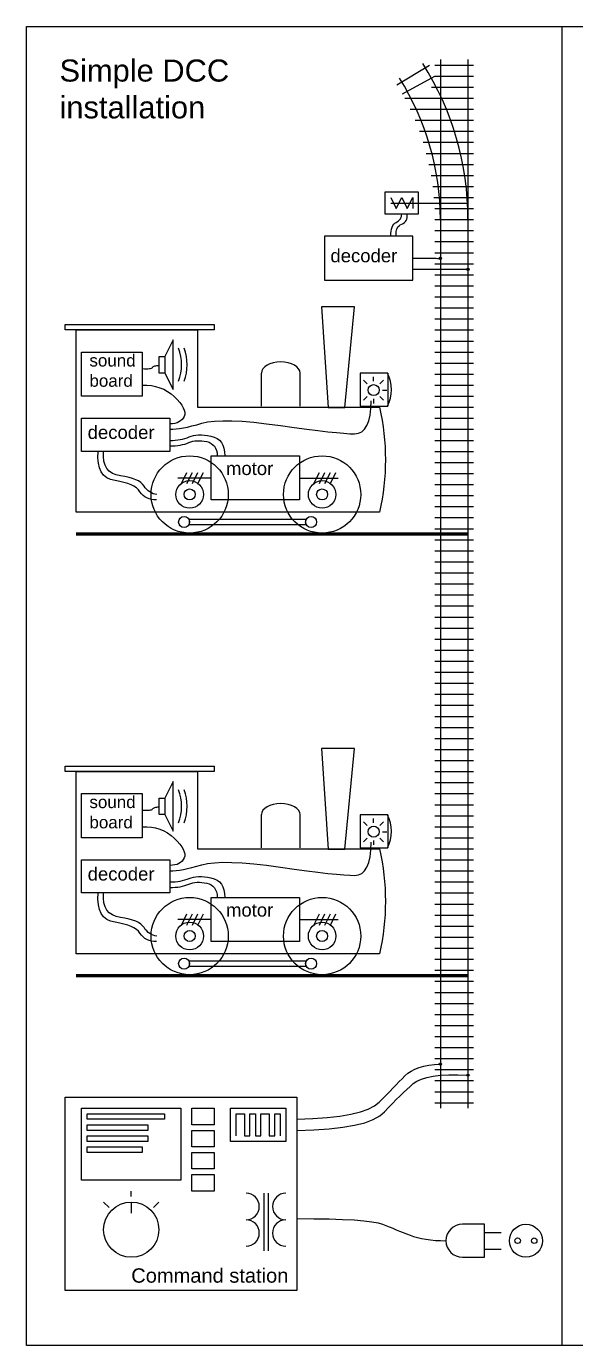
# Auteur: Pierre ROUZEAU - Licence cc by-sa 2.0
# Model space of a CAD drawing. Extents: x 1325 to 4135, y -1780 to 732.
# Drawn here: x 1325 to 1822, y -1780 to -585 of the extents above; entities that cross this region are included whole.
import ezdxf

# ---------------------------------------------------------------- set-up
doc = ezdxf.new("R2010")
doc.units = 0
doc.layers.get('0').update_dxf_attribs({"linetype": 'CONTINUOUS'})
doc.layers.add('CABLES', color=6, linetype='CONTINUOUS')
doc.layers.add('LAMPES', color=1, linetype='CONTINUOUS')
doc.styles.get("Standard").update_dxf_attribs({"font": 'ARIAL.TTF'})

# ---------------------------------------------------------------- blocks, each defined once
blk = doc.blocks.new('A$C2519691F')
for p, q in [((9.1, 20), (9.1, 24)), ((3.4, 17.7), (0, 21.1)), ((14.8, 17.7), (18.2, 21.1)), ((17.1, 12), (21.1, 12)), ((3.4, 6.3), (0, 2.9)), ((9.1, 4), (9.1, 0)), ((14.8, 6.3), (18.2, 2.9))]:
    blk.add_line(p, q)
blk.add_circle((9.1, 12), 5)

msp = doc.modelspace()

# ---------------------------------------------------------------- linework, layer by layer
for p, q in [((1810, -585), (1810, -1780)), ((1660.7, -637.8), (1690, -620)), ((1695, -620), (1730, -620)), ((1700, -615), (1700, -1565)), ((1725, -615), (1725, -1565)), ((1665.6, -646.2), (1695, -630)), ((1695, -630), (1730, -630)), ((1692, -640), (1730, -640)), ((1667.7, -650), (1730, -650)), ((1672.7, -660), (1730, -660)), ((1677.1, -670), (1730, -670)), ((1681, -680), (1730, -680)), ((1684.3, -690), (1730, -690)), ((1687.2, -700), (1730, -700)), ((1689.6, -710), (1730, -710)), ((1691.6, -720), (1730, -720)), ((1693.1, -730), (1730, -730)), ((1694.1, -740), (1730, -740)), ((1655, -745), (1725, -745)), ((1695, -750), (1730, -750)), ((1695, -760), (1730, -760)), ((1695, -770), (1730, -770)), ((1695, -780), (1730, -780)), ((1695, -790), (1730, -790)), ((1695, -800), (1730, -800)), ((1695, -810), (1730, -810)), ((1695, -820), (1730, -820)), ((1695, -830), (1730, -830)), ((1695, -840), (1730, -840)), ((1695, -850), (1730, -850)), ((1695, -860), (1730, -860)), ((1695, -870), (1730, -870)), ((1695, -880), (1730, -880)), ((1695, -890), (1730, -890)), ((1537.9, -929), (1537.9, -899)), ((1572.9, -929), (1572.9, -899)), ((1652.3, -899.1), (1652.3, -929.1)), ((1695, -900), (1730, -900)), ((1695, -910), (1730, -910)), ((1695, -920), (1730, -920)), ((1695, -930), (1730, -930)), ((1695, -940), (1730, -940)), ((1695, -950), (1730, -950)), ((1695, -960), (1730, -960)), ((1695, -970), (1730, -970)), ((1465.4, -999), (1470.4, -989)), ((1470.4, -999), (1475.4, -989)), ((1475.4, -999), (1480.4, -989)), ((1480.4, -999), (1485.4, -989)), ((1585.4, -999), (1590.4, -989)), ((1590.4, -999), (1595.4, -989)), ((1595.4, -999), (1600.4, -989)), ((1600.4, -999), (1605.4, -989)), ((1695, -980), (1730, -980)), ((1695, -990), (1730, -990)), ((1492.3, -994.1), (1462.3, -994.1)), ((1572.3, -994.1), (1607.3, -994.1)), ((1695, -1000), (1730, -1000)), ((1695, -1010), (1730, -1010)), ((1695, -1020), (1730, -1020)), ((1695, -1030), (1730, -1030)), ((1695, -1040), (1730, -1040)), ((1695, -1050), (1730, -1050)), ((1695, -1060), (1730, -1060)), ((1695, -1070), (1730, -1070)), ((1695, -1080), (1730, -1080)), ((1695, -1090), (1730, -1090)), ((1695, -1100), (1730, -1100)), ((1695, -1110), (1730, -1110)), ((1695, -1120), (1730, -1120)), ((1695, -1130), (1730, -1130)), ((1695, -1140), (1730, -1140)), ((1695, -1150), (1730, -1150)), ((1695, -1160), (1730, -1160)), ((1695, -1170), (1730, -1170)), ((1695, -1180), (1730, -1180)), ((1695, -1190), (1730, -1190)), ((1695, -1200), (1730, -1200)), ((1695, -1210), (1730, -1210)), ((1695, -1220), (1730, -1220)), ((1695, -1230), (1730, -1230)), ((1695, -1240), (1730, -1240)), ((1695, -1250), (1730, -1250)), ((1695, -1260), (1730, -1260)), ((1695, -1270), (1730, -1270)), ((1695, -1280), (1730, -1280)), ((1695, -1290), (1730, -1290)), ((1537.9, -1329), (1537.9, -1299)), ((1572.9, -1329), (1572.9, -1299)), ((1652.3, -1299.1), (1652.3, -1329.1)), ((1695, -1300), (1730, -1300)), ((1695, -1310), (1730, -1310)), ((1695, -1320), (1730, -1320)), ((1695, -1330), (1730, -1330)), ((1695, -1340), (1730, -1340)), ((1695, -1350), (1730, -1350)), ((1695, -1360), (1730, -1360)), ((1695, -1370), (1730, -1370)), ((1695, -1380), (1730, -1380)), ((1492.3, -1394.1), (1462.3, -1394.1)), ((1465.4, -1399), (1470.4, -1389)), ((1470.4, -1399), (1475.4, -1389)), ((1475.4, -1399), (1480.4, -1389)), ((1480.4, -1399), (1485.4, -1389)), ((1572.3, -1394.1), (1607.3, -1394.1)), ((1585.4, -1399), (1590.4, -1389)), ((1590.4, -1399), (1595.4, -1389)), ((1595.4, -1399), (1600.4, -1389)), ((1600.4, -1399), (1605.4, -1389)), ((1695, -1390), (1730, -1390)), ((1695, -1400), (1730, -1400)), ((1695, -1410), (1730, -1410)), ((1695, -1420), (1730, -1420)), ((1695, -1430), (1730, -1430)), ((1695, -1440), (1730, -1440)), ((1695, -1450), (1730, -1450)), ((1695, -1460), (1730, -1460)), ((1695, -1470), (1730, -1470)), ((1695, -1480), (1730, -1480)), ((1695, -1490), (1730, -1490)), ((1695, -1500), (1730, -1500)), ((1695, -1510), (1730, -1510)), ((1695, -1520), (1730, -1520)), ((1695, -1530), (1730, -1530)), ((1695, -1540), (1730, -1540)), ((1695, -1550), (1730, -1550)), ((1695, -1560), (1730, -1560)), ((1420, -1645), (1420, -1640)), ((1540, -1642), (1540, -1694)), ((1544, -1642), (1544, -1694)), ((1400, -1655), (1395, -1650)), ((1420, -1650), (1420, -1660)), ((1440, -1655), (1445, -1650)), ((1740, -1677.5), (1755, -1677.5)), ((1740, -1692.5), (1755, -1692.5))]:
    msp.add_line(p, q)
at = {"linetype": 'CONTINUOUS'}
for p, q in [((1725, -1044), (1370, -1044)), ((1725, -1045), (1370, -1045)), ((1725, -1046), (1370, -1046)), ((1725, -1444), (1370, -1444)), ((1725, -1445), (1370, -1445)), ((1725, -1446), (1370, -1446))]:
    msp.add_line(p, q, dxfattribs=at)
for points in [[(1325, -585), (2635, -585), (2635, -1780), (1325, -1780)], [(1650, -735), (1680, -735), (1680, -755), (1650, -755)], [(1595, -815), (1675, -815), (1675, -775), (1595, -775)], [(1622.3, -839.1), (1592.3, -839.1), (1598.3, -930.2), (1613.5, -930.2)], [(1360, -855), (1495, -855), (1495, -860), (1360, -860)], [(1360, -855), (1495, -855), (1495, -860), (1360, -860)], [(1360, -855), (1495, -855), (1495, -860), (1360, -860)], [(1360, -855), (1495, -855), (1495, -860), (1360, -860)], [(1360, -855), (1495, -855), (1495, -860), (1360, -860)], [(1360, -855), (1495, -855), (1495, -860), (1360, -860)], [(1360, -855), (1495, -855), (1495, -860), (1360, -860)], [(1375, -880), (1430, -880), (1430, -920), (1375, -920)], [(1445.4, -884), (1450.4, -884), (1450.4, -899), (1445.4, -899)], [(1375, -940), (1455, -940), (1455, -970), (1375, -970)], [(1492.3, -974), (1572.3, -974), (1572.3, -1014), (1492.3, -1014)], [(1577.9, -1036.5), (1472.9, -1036.5), (1472.9, -1031.5), (1577.9, -1031.5)], [(1622.3, -1239.1), (1592.3, -1239.1), (1598.3, -1330.2), (1613.5, -1330.2)], [(1360, -1255), (1495, -1255), (1495, -1260), (1360, -1260)], [(1360, -1255), (1495, -1255), (1495, -1260), (1360, -1260)], [(1360, -1255), (1495, -1255), (1495, -1260), (1360, -1260)], [(1360, -1255), (1495, -1255), (1495, -1260), (1360, -1260)], [(1360, -1255), (1495, -1255), (1495, -1260), (1360, -1260)], [(1360, -1255), (1495, -1255), (1495, -1260), (1360, -1260)], [(1375, -1280), (1430, -1280), (1430, -1320), (1375, -1320)], [(1445.4, -1284), (1450.4, -1284), (1450.4, -1299), (1445.4, -1299)], [(1375, -1340), (1455, -1340), (1455, -1370), (1375, -1370)], [(1492.3, -1374), (1572.3, -1374), (1572.3, -1414), (1492.3, -1414)], [(1577.9, -1436.5), (1472.9, -1436.5), (1472.9, -1431.5), (1577.9, -1431.5)], [(1360, -1555), (1570, -1555), (1570, -1730), (1360, -1730)], [(1375, -1565), (1465, -1565), (1465, -1630), (1375, -1630)], [(1475, -1565), (1495, -1565), (1495, -1580), (1475, -1580)], [(1510, -1565), (1560, -1565), (1560, -1595), (1510, -1595)], [(1380, -1570), (1450, -1570), (1450, -1575), (1380, -1575)], [(1380, -1580), (1435, -1580), (1435, -1585), (1380, -1585)], [(1475, -1585), (1495, -1585), (1495, -1600), (1475, -1600)], [(1380, -1590), (1435, -1590), (1435, -1595), (1380, -1595)], [(1380, -1600), (1430, -1600), (1430, -1605), (1380, -1605)], [(1475, -1605), (1495, -1605), (1495, -1620), (1475, -1620)], [(1475, -1625), (1495, -1625), (1495, -1640), (1475, -1640)]]:
    msp.add_lwpolyline(points, close=True)
for points in [[(1655, -740), (1660, -750), (1665, -740), (1670, -750), (1675, -740), (1675, -750)], [(1645, -1025), (1370, -1025), (1370, -860), (1480, -860), (1480, -930), (1645, -930)], [(1450.4, -899), (1457.9, -914), (1457.9, -869), (1450.4, -884)], [(1652.3, -899.1), (1627.3, -899.1), (1627.3, -929.1), (1652.3, -929.1)], [(1645, -1425), (1370, -1425), (1370, -1260), (1480, -1260), (1480, -1330), (1645, -1330)], [(1450.4, -1299), (1457.9, -1314), (1457.9, -1269), (1450.4, -1284)], [(1652.3, -1299.1), (1627.3, -1299.1), (1627.3, -1329.1), (1652.3, -1329.1)], [(1515, -1590), (1515, -1590), (1515, -1590), (1515, -1590), (1515, -1590), (1515, -1570), (1522.5, -1570), (1522.5, -1590), (1527.5, -1590), (1527.5, -1570), (1527.5, -1570), (1532.5, -1570), (1532.5, -1590), (1537.5, -1590), (1537.5, -1570), (1545, -1570), (1545, -1590), (1550, -1590), (1550, -1570), (1555, -1570), (1555, -1590)], [(1720, -1700), (1740, -1700), (1740, -1670), (1720, -1670)]]:
    msp.add_lwpolyline(points)
for centre, radius in [((1472.9, -1009), 35), ((1592.9, -1009), 35), ((1472.9, -1009), 12.5), ((1592.9, -1009), 12.5), ((1472.9, -1009), 5), ((1472.9, -1009), 5), ((1592.9, -1009), 5), ((1467.9, -1034), 5), ((1582.9, -1034), 5), ((1582.9, -1034), 5), ((1472.9, -1409), 35), ((1592.9, -1409), 35), ((1472.9, -1409), 12.5), ((1592.9, -1409), 12.5), ((1472.9, -1409), 5), ((1472.9, -1409), 5), ((1592.9, -1409), 5), ((1467.9, -1434), 5), ((1582.9, -1434), 5), ((1582.9, -1434), 5), ((1420, -1675), 25), ((1777.5, -1685), 15), ((1770, -1685), 2.5), ((1785, -1685), 2.5)]:
    msp.add_circle(centre, radius)
for centre, radius, start, end in [((1460, -760), 265, 0, 32.2288), ((1460, -760), 240, 0, 32.2288), ((1621.5, -914.1), 34.2, 333.9925, 26.0075), ((1441.1, -977.5), 209.4, 346.8887, 13.1113), ((1621.5, -1314.1), 34.2, 333.9925, 26.0075), ((1441.1, -1377.5), 209.4, 346.8887, 13.1113), ((1524, -1654), 12, 270, 90), ((1560, -1654), 12, 90, 270), ((1524, -1678), 12, 270, 90), ((1560, -1678), 12, 90, 270), ((1720, -1685), 15, 90, 270)]:
    msp.add_arc(centre, radius, start, end)
for centre in [(1555.4, -899), (1555.4, -1299)]:
    msp.add_ellipse(centre, major_axis=(-17.5, 0), ratio=0.571429, start_param=3.141593, end_param=6.283185)
at = {"layer": 'CABLES'}
for points in [[(1655, -775), (1655.1, -772.6), (1655.3, -770.5), (1655.7, -768.6), (1656.2, -766.9), (1657, -765.4), (1657.8, -764.2), (1658.8, -763.2), (1660, -762.5), (1661.2, -761.8), (1662.2, -761.1), (1663, -760.3), (1663.8, -759.4), (1664.3, -758.4), (1664.7, -757.3), (1664.9, -756.2), (1665, -755)], [(1660, -775), (1659.9, -772.9), (1660.1, -771.1), (1660.4, -769.4), (1660.9, -768), (1661.6, -766.7), (1662.6, -765.6), (1663.7, -764.8), (1665, -764.1), (1666.3, -763.5), (1667.4, -762.7), (1668.3, -761.8), (1669, -760.7), (1669.6, -759.5), (1669.9, -758.2), (1670, -756.7), (1670, -755)], [(1430, -895), (1431.9, -895.1), (1433.6, -895.1), (1435.1, -895.1), (1436.4, -895), (1437.4, -894.8), (1438.2, -894.6), (1438.8, -894.3), (1439.2, -893.9), (1439.6, -893.5), (1440, -893.2), (1440.6, -892.9), (1441.3, -892.6), (1442.2, -892.4), (1443.1, -892.3), (1444.2, -892.1), (1445.4, -892.1)], [(1430, -910), (1434.2, -910), (1438.3, -910.4), (1442.1, -911.1), (1445.8, -912.3), (1449.4, -913.7), (1452.8, -915.6), (1456, -917.8), (1459, -920.4), (1461.7, -923.1), (1464, -925.7), (1465.8, -928.1), (1467.1, -930.4), (1468, -932.6), (1468.4, -934.6), (1468.4, -936.5), (1467.9, -938.3), (1467.1, -939.8), (1466, -941.2), (1464.7, -942.4), (1463.2, -943.3), (1461.5, -944.1), (1459.6, -944.6), (1457.4, -944.9), (1455, -945)], [(1455, -950), (1457.6, -949.9), (1460.6, -949.7), (1463.8, -949.2), (1467.2, -948.6), (1471, -947.9), (1475, -946.9), (1479.4, -945.8), (1483.9, -944.5), (1489.2, -943.3), (1495.5, -942.6), (1502.8, -942.2), (1511.2, -942.3), (1520.6, -942.7), (1531.1, -943.6), (1542.6, -944.9), (1555.1, -946.5), (1567.6, -948.3), (1578.9, -949.8), (1589, -951.1), (1598, -952.2), (1605.8, -953), (1612.5, -953.6), (1617.9, -954), (1622.3, -954.1), (1625.8, -953.6), (1628.8, -952.2), (1631.4, -949.9), (1633.5, -946.6), (1635.2, -942.4), (1636.3, -937.2), (1637, -931.1), (1637.3, -924.1)], [(1430, -1295), (1431.9, -1295.1), (1433.6, -1295.1), (1435.1, -1295.1), (1436.4, -1295), (1437.4, -1294.8), (1438.2, -1294.6), (1438.8, -1294.3), (1439.2, -1293.9), (1439.6, -1293.5), (1440, -1293.2), (1440.6, -1292.9), (1441.3, -1292.6), (1442.2, -1292.4), (1443.1, -1292.3), (1444.2, -1292.1), (1445.4, -1292.1)], [(1430, -1310), (1434.2, -1310), (1438.3, -1310.4), (1442.1, -1311.1), (1445.8, -1312.3), (1449.4, -1313.7), (1452.8, -1315.6), (1456, -1317.8), (1459, -1320.4), (1461.7, -1323.1), (1464, -1325.7), (1465.8, -1328.1), (1467.1, -1330.4), (1468, -1332.6), (1468.4, -1334.6), (1468.4, -1336.5), (1467.9, -1338.3), (1467.1, -1339.8), (1466, -1341.2), (1464.7, -1342.4), (1463.2, -1343.3), (1461.5, -1344.1), (1459.6, -1344.6), (1457.4, -1344.9), (1455, -1345)], [(1455, -1350), (1457.6, -1349.9), (1460.6, -1349.7), (1463.8, -1349.2), (1467.2, -1348.6), (1471, -1347.9), (1475, -1346.9), (1479.4, -1345.8), (1483.9, -1344.5), (1489.2, -1343.3), (1495.5, -1342.6), (1502.8, -1342.2), (1511.2, -1342.3), (1520.6, -1342.7), (1531.1, -1343.6), (1542.6, -1344.9), (1555.1, -1346.5), (1567.6, -1348.3), (1578.9, -1349.8), (1589, -1351.1), (1598, -1352.2), (1605.8, -1353), (1612.5, -1353.6), (1617.9, -1354), (1622.3, -1354.1), (1625.8, -1353.6), (1628.8, -1352.2), (1631.4, -1349.9), (1633.5, -1346.6), (1635.2, -1342.4), (1636.3, -1337.2), (1637, -1331.1), (1637.3, -1324.1)], [(1570, -1665), (1585.4, -1665.1), (1599.2, -1665.3), (1611.4, -1665.7), (1621.9, -1666.2), (1630.7, -1667), (1638, -1667.8), (1643.6, -1668.8), (1647.5, -1670), (1650.6, -1671.2), (1653.7, -1672.5), (1656.9, -1673.7), (1660, -1675), (1663.1, -1676.2), (1666.2, -1677.5), (1669.4, -1678.7), (1672.5, -1680), (1675.7, -1681.2), (1679.2, -1682.2), (1682.9, -1683), (1686.9, -1683.7), (1691.1, -1684.3), (1695.5, -1684.7), (1700.1, -1684.9), (1705, -1685)]]:
    msp.add_lwpolyline(points, dxfattribs=at)
at = {"layer": 'CABLES', "color": 1}
for points in [[(1675, -795), (1677.4, -795), (1679.7, -795), (1681.8, -795), (1683.8, -795), (1685.5, -795), (1687.2, -795), (1688.7, -795), (1690, -795), (1691.2, -795), (1692.5, -795), (1693.7, -795), (1695, -795.1), (1696.2, -795.1), (1697.4, -795.2), (1698.7, -795.2), (1699.9, -795.3)], [(1455, -965), (1457.5, -965), (1459.8, -964.8), (1462.1, -964.6), (1464.3, -964.3), (1466.4, -963.8), (1468.4, -963.3), (1470.3, -962.7), (1472.1, -962), (1473.9, -961.4), (1475.8, -960.8), (1477.7, -960.5), (1479.7, -960.3), (1481.8, -960.3), (1483.9, -960.4), (1486.1, -960.7), (1488.4, -961.1), (1490.6, -961.7), (1492.4, -962.7), (1494, -963.9), (1495.4, -965.4), (1496.4, -967.1), (1497.2, -969.1), (1497.7, -971.4), (1497.9, -974)], [(1442.9, -1014), (1440.5, -1013.9), (1438.2, -1013.5), (1436.1, -1013), (1434.1, -1012.1), (1432.3, -1011.1), (1430.7, -1009.8), (1429.2, -1008.3), (1427.9, -1006.5), (1426.5, -1004.7), (1424.6, -1003.1), (1422.4, -1001.6), (1419.8, -1000.3), (1416.8, -999.1), (1413.4, -998.1), (1409.6, -997.2), (1405.4, -996.5), (1401.3, -995.5), (1397.9, -993.9), (1395, -991.6), (1392.8, -988.6), (1391.2, -985), (1390.2, -980.7), (1389.8, -975.7), (1390, -970)], [(1455, -1365), (1457.5, -1365), (1459.8, -1364.8), (1462.1, -1364.6), (1464.3, -1364.3), (1466.4, -1363.8), (1468.4, -1363.3), (1470.3, -1362.7), (1472.1, -1362), (1473.9, -1361.4), (1475.8, -1360.8), (1477.7, -1360.5), (1479.7, -1360.3), (1481.8, -1360.3), (1483.9, -1360.4), (1486.1, -1360.7), (1488.4, -1361.1), (1490.6, -1361.7), (1492.4, -1362.7), (1494, -1363.9), (1495.4, -1365.4), (1496.4, -1367.1), (1497.2, -1369.1), (1497.7, -1371.4), (1497.9, -1374)], [(1442.9, -1414), (1440.5, -1413.9), (1438.2, -1413.5), (1436.1, -1413), (1434.1, -1412.1), (1432.3, -1411.1), (1430.7, -1409.8), (1429.2, -1408.3), (1427.9, -1406.5), (1426.5, -1404.7), (1424.6, -1403.1), (1422.4, -1401.6), (1419.8, -1400.3), (1416.8, -1399.1), (1413.4, -1398.1), (1409.6, -1397.2), (1405.4, -1396.5), (1401.3, -1395.5), (1397.9, -1393.9), (1395, -1391.6), (1392.8, -1388.6), (1391.2, -1385), (1390.2, -1380.7), (1389.8, -1375.7), (1390, -1370)], [(1570, -1575), (1584.5, -1574.4), (1597.5, -1573.5), (1609, -1572.1), (1619, -1570.4), (1627.6, -1568.3), (1634.7, -1565.8), (1640.4, -1562.9), (1644.5, -1559.6), (1647.9, -1556.1), (1651.2, -1552.8), (1654.3, -1549.7), (1657.3, -1546.6), (1660.1, -1543.7), (1662.8, -1540.9), (1665.4, -1538.2), (1667.9, -1535.7), (1670.5, -1533.3), (1673.6, -1531.3), (1677, -1529.5), (1680.8, -1528), (1685, -1526.8), (1689.6, -1525.9), (1694.6, -1525.3), (1700, -1525)]]:
    msp.add_lwpolyline(points, dxfattribs=at)
at = {"layer": 'CABLES', "color": 5}
for points in [[(1675, -805), (1677.4, -805), (1679.7, -805), (1681.8, -805), (1683.8, -805), (1685.5, -805), (1687.2, -805), (1688.7, -805), (1690, -805), (1691.6, -805), (1694.1, -805), (1697.3, -805), (1701.2, -805), (1706, -805), (1711.6, -805), (1717.9, -805), (1725, -805)], [(1455, -960), (1457.5, -960), (1459.8, -959.8), (1462.1, -959.6), (1464.3, -959.2), (1466.5, -958.8), (1468.5, -958.2), (1470.5, -957.6), (1472.4, -956.9), (1474.3, -956.2), (1476.3, -955.6), (1478.6, -955.3), (1481, -955.1), (1483.5, -955.1), (1486.3, -955.3), (1489.2, -955.7), (1492.2, -956.2), (1495.1, -957.1), (1497.7, -958.3), (1499.8, -959.9), (1501.6, -961.9), (1503, -964.4), (1503.9, -967.2), (1504.5, -970.4), (1504.7, -974)], [(1443.1, -1009), (1441.4, -1008.7), (1439.7, -1008.3), (1438.2, -1007.6), (1436.7, -1006.7), (1435.3, -1005.7), (1434, -1004.4), (1432.7, -1003), (1431.6, -1001.4), (1430.3, -999.7), (1428.6, -998.2), (1426.6, -996.8), (1424.1, -995.6), (1421.2, -994.5), (1418, -993.6), (1414.3, -992.8), (1410.2, -992.2), (1406.3, -991.3), (1402.9, -989.9), (1400.1, -988), (1397.9, -985.5), (1396.3, -982.5), (1395.3, -978.9), (1394.9, -974.7), (1395, -970)], [(1455, -1360), (1457.5, -1360), (1459.8, -1359.8), (1462.1, -1359.6), (1464.3, -1359.2), (1466.5, -1358.8), (1468.5, -1358.2), (1470.5, -1357.6), (1472.4, -1356.9), (1474.3, -1356.2), (1476.3, -1355.6), (1478.6, -1355.3), (1481, -1355.1), (1483.5, -1355.1), (1486.3, -1355.3), (1489.2, -1355.7), (1492.2, -1356.2), (1495.1, -1357.1), (1497.7, -1358.3), (1499.8, -1359.9), (1501.6, -1361.9), (1503, -1364.4), (1503.9, -1367.2), (1504.5, -1370.4), (1504.7, -1374)], [(1443.1, -1409), (1441.4, -1408.7), (1439.7, -1408.3), (1438.2, -1407.6), (1436.7, -1406.7), (1435.3, -1405.7), (1434, -1404.4), (1432.7, -1403), (1431.6, -1401.4), (1430.3, -1399.7), (1428.6, -1398.2), (1426.6, -1396.8), (1424.1, -1395.6), (1421.2, -1394.5), (1418, -1393.6), (1414.3, -1392.8), (1410.2, -1392.2), (1406.3, -1391.3), (1402.9, -1389.9), (1400.1, -1388), (1397.9, -1385.5), (1396.3, -1382.5), (1395.3, -1378.9), (1394.9, -1374.7), (1395, -1370)], [(1570, -1585), (1585.4, -1584.6), (1599.3, -1583.6), (1611.6, -1582.2), (1622.3, -1580.4), (1631.5, -1578.1), (1639.1, -1575.3), (1645.1, -1572), (1649.5, -1568.3), (1653.1, -1564.4), (1656.6, -1560.7), (1660, -1557.2), (1663.3, -1553.9), (1666.5, -1550.8), (1669.6, -1547.9), (1672.6, -1545.2), (1675.5, -1542.6), (1678.8, -1540.4), (1682.9, -1538.5), (1687.8, -1537), (1693.6, -1535.9), (1700.2, -1535.1), (1707.6, -1534.7), (1715.9, -1534.7), (1725, -1535)]]:
    msp.add_lwpolyline(points, dxfattribs=at)
at = {"layer": 'CABLES', "color": 1}
for centre in [(1699.9, -795.1), (1700, -1525)]:
    msp.add_circle(centre, 1, dxfattribs=at)
at = {"layer": 'CABLES', "color": 5}
for centre in [(1725, -805), (1725, -1535)]:
    msp.add_circle(centre, 1, dxfattribs=at)
at = {"layer": 'LAMPES'}
for centre in [(1422.2, -891.5), (1427.2, -891.5), (1422.2, -1291.5), (1427.2, -1291.5)]:
    msp.add_arc(centre, 43.4, 339.7573, 20.2427, dxfattribs=at)

# ---------------------------------------------------------------- block references
for p in [(1630.4, -926.5), (1630.4, -1326.5)]:
    msp.add_blockref('A$C2519691F', p, dxfattribs=at)

# ---------------------------------------------------------------- texts
at = {"attachment_point": 1}
for s, insert, char_height, width in [('Simple DCC installation', (1355, -615), 20, 215), ('decoder', (1600.4, -786.7), 12, 79.608), ('sound board', (1382.1, -882.1), 11, 51.175), ('decoder', (1380.5, -946.7), 12, 90.45), ('motor', (1505.8, -979.4), 12, 75.385), ('sound board', (1382.1, -1282.1), 11, 51.175), ('decoder', (1380.5, -1346.7), 12, 90.45), ('motor', (1505.8, -1379.4), 12, 75.385), ('Command station', (1420, -1710), 13, 183.568)]:
    msp.add_mtext(s, dxfattribs=dict(at, insert=insert, char_height=char_height, width=width))

doc.saveas('drawing.dxf')
